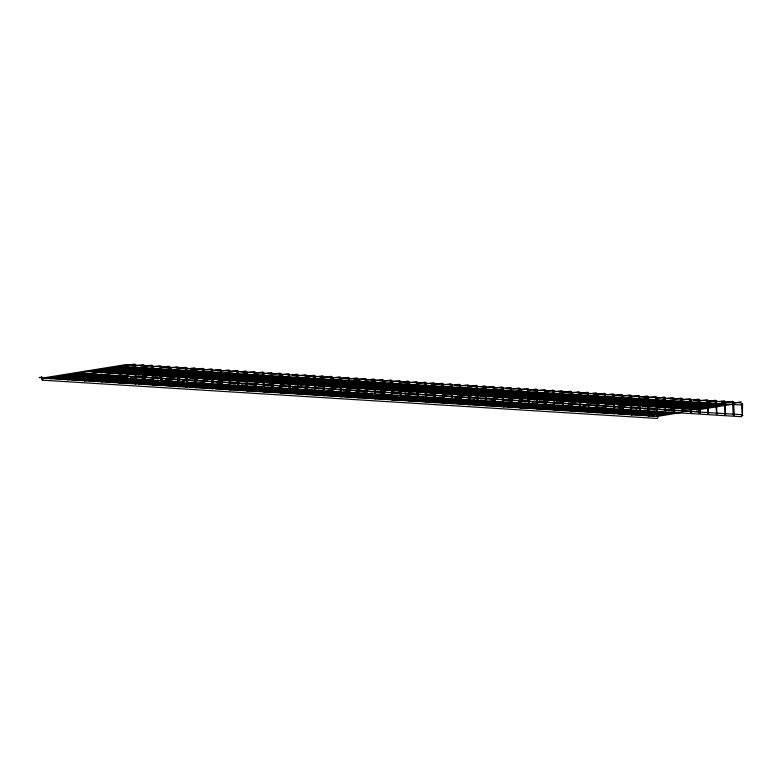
<?xml version="1.0" encoding="UTF-8"?>
<svg xmlns="http://www.w3.org/2000/svg" width="782" height="782" viewBox="0 0 782 782"><rect width="100%" height="100%" fill="white"/><g stroke="black" fill="none" stroke-linecap="round" stroke-linejoin="round"><path stroke-width="1.17" d="M101.875 381.753L101.289 380.99L101.601 381.89L126.84 377.823M127.505 383.356L126.919 382.584L127.222 383.483L151.268 379.612M153.135 384.949L152.549 384.177L152.852 385.076L176.898 381.205M230.016 389.729L229.703 388.83L229.449 389.7M341.069 396.64L340.483 395.878L340.786 396.777L364.832 392.906M366.69 398.233L366.103 397.471L366.416 398.37L390.453 394.499M392.32 399.827L391.733 399.064L392.046 399.964L416.083 396.093M443.58 403.023L443.267 402.114L443.013 402.984M554.624 409.934L554.321 409.025L554.067 409.895M580.254 411.528L579.667 410.755L579.98 411.664L604.017 407.784M605.884 413.121L605.297 412.349L605.6 413.258L629.647 409.387M136.058 383.933L42.277 378.097L41.632 379.241L42.336 380.169L657.398 418.438L658.033 417.295L657.33 416.366L617.145 413.864M42.336 380.169L42.971 379.026L42.277 378.097M84.173 373.425L84.808 372.281L84.104 371.352L83.469 372.496L84.173 373.425L253.466 383.962M125.941 364.617L125.306 365.761L126 366.69L741.062 404.968L741.698 403.815L741.004 402.886L125.941 364.617L126.635 365.546L126 366.69M126.293 376.357L125.658 377.501L126.352 378.429L741.414 416.708L742.05 415.565L741.346 414.636L126.293 376.357L126.987 377.286L126.352 378.429M698.707 410.012L699.167 409.631L699.861 410.56L699.225 411.703L683.39 410.716M41.798 378.165L41.769 377.129L41.798 378.165L126.41 364.539M84.026 372.232L49.931 378.156L50.341 378.703L85.199 373.082M85.346 373.933L58.474 378.693L58.885 379.231L94.945 373.425M96.294 374.07L67.017 379.221L67.428 379.769L102.286 374.148M67.428 379.769L67.399 378.732M103.635 374.803L75.551 379.749L75.971 380.296L109.627 374.871M75.971 380.296L75.942 379.26M110.966 375.526L84.094 380.287L84.515 380.824L120.575 375.018M84.515 380.824L84.485 379.788M121.924 375.673L92.638 380.814L93.058 381.362L126.713 375.937M93.058 381.362L93.029 380.326M125.765 378.869L109.724 381.88L110.145 382.427L134.181 378.547M134.299 379.397L118.268 382.408L118.688 382.955L143.927 378.889M152.588 380.267L135.354 383.473L135.765 384.021L158.609 380.335M158.726 381.186L143.898 384.011L144.308 384.548L169.557 380.482M178.218 381.86L160.984 385.067L161.395 385.614L184.229 381.929M184.357 382.779L169.518 385.604L169.938 386.142L195.177 382.075M196.507 382.73L178.061 386.132L178.482 386.679L202.518 382.799M178.482 386.679L178.452 385.643M203.848 383.454L186.605 386.66L187.025 387.207L209.859 383.532M211.189 384.177L195.148 387.198L195.568 387.735L222.01 383.483M222.137 384.324L203.691 387.725L204.112 388.273L228.149 384.402M204.112 388.273L204.073 387.237M229.478 385.047L212.235 388.263L212.655 388.801L235.49 385.125M236.809 385.78L220.778 388.791L221.189 389.338L246.438 385.272M221.189 389.338L221.159 388.292M256.31 386.455L237.865 389.856L238.275 390.394L261.12 386.719M262.439 387.373L246.408 390.384L246.819 390.932L272.068 386.865M272.185 387.706L254.952 390.912L255.362 391.459L280.601 387.393M255.362 391.459L255.333 390.423M281.931 388.048L263.485 391.45L263.905 391.987L286.74 388.312M288.069 388.967L272.028 391.978L272.449 392.525L297.688 388.459M297.815 389.299L280.572 392.515L280.992 393.053L306.231 388.986M280.992 393.053L280.963 392.017M307.561 389.641L289.115 393.043L289.536 393.59L312.37 389.905M289.536 393.59L289.506 392.554M313.699 390.56L297.659 393.571L298.079 394.118L322.116 390.247M322.243 391.088L306.202 394.108L306.622 394.646L331.861 390.58M306.622 394.646L306.583 393.61M333.191 391.235L314.745 394.636L315.156 395.184L339.202 391.313M315.156 395.184L315.126 394.148M339.32 392.153L323.289 395.174L323.699 395.712L347.746 391.841M347.863 392.691L331.832 395.702L332.242 396.239L357.491 392.183M332.242 396.239L332.213 395.203M366.152 393.551L348.919 396.767L349.329 397.305L372.173 393.629M372.291 394.48L357.452 397.295L357.873 397.843L383.112 393.776M391.782 395.154L374.539 398.361L374.959 398.898L397.794 395.223M397.921 396.073L383.082 398.888L383.503 399.436L408.742 395.369M417.412 396.748L400.169 399.954L400.589 400.501L423.424 396.816M424.743 397.471L408.712 400.482L409.133 401.029L435.574 396.767M435.701 397.618L417.256 401.019L417.666 401.557L441.713 397.686M417.666 401.557L417.637 400.521M444.244 398.146L425.799 401.547L426.21 402.095L449.054 398.409M426.21 402.095L426.18 401.058M450.373 399.064L434.342 402.085L434.753 402.622L461.204 398.361M434.753 402.622L434.724 401.586M469.865 399.739L451.429 403.141L451.84 403.688L474.674 400.003M476.003 400.658L459.963 403.678L460.383 404.216L485.622 400.149M485.749 401L468.506 404.206L468.926 404.753L494.165 400.687M468.926 404.753L468.897 403.717M495.495 401.332L477.049 404.734L477.47 405.281L500.304 401.606M502.836 402.065L485.593 405.272L486.013 405.809L511.252 401.743M511.379 402.593L494.517 405.311L494.263 406.171M521.125 402.935L502.679 406.337L503.1 406.875L525.934 403.199M528.466 403.659L511.223 406.865L511.633 407.412L535.68 403.532M535.797 404.382L519.766 407.393L520.177 407.94L545.425 403.874M520.177 407.94L520.147 406.904M546.755 404.529L528.309 407.93L528.72 408.468L552.766 404.597M528.72 408.468L528.691 407.432M554.086 405.252L536.853 408.458L537.263 409.006L561.31 405.135M537.263 409.006L537.234 407.969M561.427 405.975L545.396 408.986L545.807 409.533L571.046 405.467M545.807 409.533L545.777 408.497M579.716 406.845L562.473 410.051L562.893 410.599L585.728 406.914M585.855 407.764L571.016 410.589L571.437 411.127L596.676 407.06M571.437 411.127L571.407 410.091M605.346 408.439L588.103 411.645L588.523 412.192L611.358 408.517M612.687 409.162L596.646 412.182L597.067 412.72L622.306 408.654M630.966 410.032L613.733 413.248L614.144 413.786L636.988 410.11M638.308 410.765L622.277 413.776L622.687 414.313L647.936 410.257M649.256 410.902L630.82 414.304L631.23 414.851L655.277 410.98M631.23 414.851L631.201 413.815M657.799 411.44L639.363 414.841L639.774 415.379L662.608 411.703M663.938 412.358L647.897 415.369L648.317 415.916L674.758 411.655M648.317 415.916L648.288 414.88M674.886 412.495L656.44 415.897L656.86 416.444L680.897 412.573M656.86 416.444L656.831 415.408M126.449 365.477L126.801 377.256L127.837 377.217L127.486 365.292M127.837 377.217L126.801 377.256M132.08 365.536L134.963 365.38L135.345 377.784L136.381 377.745L135.667 364.647L134.582 364.089L128.571 365.057M136.381 377.745L135.345 377.784M140.623 366.064L143.507 365.908L143.888 378.322L144.924 378.283L144.211 365.174L143.126 364.627L137.104 365.595M151.571 366.211L152.431 378.85L153.468 378.811L152.754 365.712L151.669 365.155L144.445 366.318M153.468 378.811L152.431 378.85M160.115 366.738L160.975 379.387L161.894 379.387L161.287 366.24L160.212 365.683L154.191 366.65M166.253 367.657L169.137 367.501L169.518 379.915L170.554 379.876L169.831 366.768L168.756 366.22L162.734 367.188M170.554 379.876L169.518 379.915M177.201 367.804L178.061 380.443L179.098 380.404L178.374 367.305L177.299 366.748L170.075 367.911M179.098 380.404L178.061 380.443M185.735 368.342L186.605 380.981L187.641 380.942L186.918 367.833L185.842 367.276L178.619 368.439M187.641 380.942L186.605 380.981M190.671 369.446L194.767 369.094L195.138 381.508L196.184 381.469L195.461 368.371L194.386 367.814L188.364 368.781M202.821 369.397L203.682 382.036L204.601 382.046L204.004 368.899L202.929 368.342L195.705 369.505M211.365 369.935L212.225 382.574L213.271 382.535L212.548 369.427L211.472 368.879L204.249 370.042M213.271 382.535L212.225 382.574M217.504 370.854L220.387 370.688L220.768 383.102L221.805 383.063L221.091 369.964L220.006 369.407L215.197 370.179M228.452 371L229.312 383.639L230.348 383.591L229.634 370.492L228.549 369.935L221.326 371.098M230.348 383.591L229.312 383.639M236.995 371.528L237.855 384.167L238.774 384.167L238.178 371.03L237.093 370.473L229.869 371.636M243.134 372.447L246.017 372.291L246.398 384.695L247.317 384.705L246.721 371.558L245.636 371L240.827 371.773M254.082 372.594L254.942 385.233L255.978 385.194L255.255 372.085L254.179 371.528L246.956 372.701M255.978 385.194L254.942 385.233M262.625 373.122L263.485 385.761L264.521 385.722L263.798 372.623L262.723 372.066L255.499 373.229M264.521 385.722L263.485 385.761M268.764 374.04L271.647 373.884L272.028 386.298L273.065 386.249L272.341 373.151L271.266 372.594L266.447 373.376M273.065 386.249L272.028 386.298M279.702 374.187L280.572 386.826L281.491 386.826L280.885 373.679L279.809 373.131L273.788 374.099M288.245 374.715L289.105 387.354L290.151 387.315L289.428 374.216L288.353 373.659L279.927 375.018M290.151 387.315L289.105 387.354M294.384 375.634L297.268 375.477L297.649 387.892L298.695 387.852L297.971 374.744L296.896 374.187L292.077 374.969M298.695 387.852L297.649 387.892M305.332 375.78L306.192 388.419L307.238 388.38L306.515 375.282L305.439 374.725L299.418 375.692M307.238 388.38L306.192 388.419M313.875 376.308L314.735 388.947L315.772 388.908L315.058 375.81L313.983 375.252L306.759 376.416M320.014 377.227L322.898 377.071L323.279 389.485L324.198 389.485L323.601 376.338L322.516 375.79L316.505 376.758M330.962 377.374L331.822 390.013L332.858 389.974L332.145 376.875L331.06 376.318L325.048 377.286M332.858 389.974L331.822 390.013M339.505 377.911L340.365 390.55L341.402 390.501L340.688 377.403L339.603 376.846L332.379 378.009M345.644 378.82L348.528 378.664L348.909 391.078L349.945 391.039L349.222 377.941L348.146 377.383L342.125 378.351M349.945 391.039L348.909 391.078M354.187 379.358L357.071 379.202L357.452 391.606L358.488 391.567L357.765 378.468L356.69 377.911L350.668 378.879M358.488 391.567L357.452 391.606M365.135 379.505L365.996 392.144L366.914 392.144L366.308 378.996L365.233 378.439L358.009 379.602M371.274 380.423L374.158 380.257L374.539 392.672L375.575 392.632L374.852 379.534L373.776 378.977L366.553 380.14M375.575 392.632L374.539 392.672M379.808 380.951L382.701 380.795L383.082 393.209L384.118 393.16L383.395 380.062L382.32 379.505L376.298 380.472M384.118 393.16L383.082 393.209M390.756 381.098L391.616 393.737L392.662 393.698L391.938 380.59L390.863 380.042L383.639 381.205M392.662 393.698L391.616 393.737M399.299 381.626L400.159 394.265L401.205 394.226L400.482 381.127L399.407 380.57L392.183 381.733M401.205 394.226L400.159 394.265M404.235 382.74L408.321 382.388L408.703 394.802L409.739 394.754L409.025 381.655L407.95 381.098L401.928 382.075M416.386 382.691L417.246 395.33L418.282 395.291L417.568 382.193L416.483 381.636L409.26 382.799M424.929 383.219L425.789 395.858L426.825 395.819L426.112 382.721L425.027 382.163L416.601 383.522M426.825 395.819L425.789 395.858M431.068 384.138L433.951 383.982L434.333 396.396L435.369 396.357L434.655 383.248L433.57 382.701L427.549 383.669M442.016 384.285L442.876 396.924L443.795 396.933L443.189 383.786L442.113 383.229L434.89 384.392M450.559 384.812L451.419 397.461L452.338 397.461L451.732 384.314L450.657 383.757L443.433 384.92M456.698 385.731L459.581 385.575L459.963 397.989L460.999 397.95L460.275 384.842L459.2 384.294L454.381 385.067M460.999 397.95L459.963 397.989M467.636 385.878L468.506 398.517L469.542 398.478L468.819 385.379L467.744 384.822L460.52 385.985M469.542 398.478L468.506 398.517M476.179 386.416L477.049 399.055L478.085 399.016L477.362 385.907L476.287 385.35L469.063 386.513M478.085 399.016L477.049 399.055M482.318 387.334L485.211 387.168L485.583 399.582L486.512 399.592L485.905 386.445L484.83 385.888L480.011 386.66M493.266 387.471L494.126 400.11L495.172 400.071L494.449 386.973L493.374 386.416L487.352 387.383M495.172 400.071L494.126 400.11M501.809 388.009L502.67 400.648L503.706 400.609L502.992 387.501L501.917 386.953L493.481 388.302M503.706 400.609L502.67 400.648M507.948 388.928L510.832 388.762L511.682 401.098M505.641 388.253L510.451 387.481L511.536 388.038L511.78 401.215M518.896 389.074L520.226 401.635M512.982 388.986L518.994 388.009L520.079 388.566L520.323 401.743M527.439 389.602L528.3 402.241L529.336 402.202L528.622 389.104L527.537 388.546L519.111 389.905M529.336 402.202L528.3 402.241M533.578 390.521L536.462 390.365L537.312 402.701M530.059 390.042L536.081 389.074L537.166 389.632L537.41 402.808M544.526 390.668L545.856 403.229M538.602 390.58L544.624 389.602L545.699 390.159L545.953 403.336M553.069 391.195L554.399 403.756M545.944 391.303L553.167 390.14L554.243 390.697L554.497 403.874M559.208 392.114L562.092 391.958L562.942 404.294M555.689 391.635L561.711 390.668L562.786 391.225L563.04 404.402M567.742 392.642L570.635 392.486L571.016 404.9L571.935 404.9L571.329 391.753L570.254 391.205L564.233 392.173M578.69 392.789L580.029 405.359M571.574 392.896L578.797 391.733L579.873 392.29L580.117 405.467M584.828 393.708L587.712 393.551L588.572 405.887M580.117 393.424L587.341 392.261L588.416 392.818L588.66 405.995M593.372 394.245L596.255 394.079L597.116 406.415M589.863 393.766L595.884 392.799L596.959 393.356L597.204 406.532M604.32 394.382L605.649 406.953M597.204 394.49L604.427 393.326L605.503 393.884L605.747 407.06M612.863 394.92L613.723 407.559L614.642 407.559L614.046 394.411L612.961 393.864L606.949 394.832M619.002 395.839L621.886 395.672L622.736 408.008M615.493 395.36L621.504 394.392L622.589 394.949L622.834 408.126M629.95 395.985L631.279 408.546M622.824 396.083L630.048 394.92L631.133 395.477L631.377 408.654M638.493 396.513L639.823 409.074M631.367 396.621L638.591 395.457L639.666 396.015L639.92 409.191M643.43 397.627L647.516 397.276L647.897 409.68L648.933 409.641L648.21 396.542L647.134 395.985L641.113 396.953M655.58 397.579L656.44 410.218L657.359 410.218L656.753 397.07L655.678 396.513L648.454 397.676M664.114 398.106L665.453 410.667M656.997 398.214L664.221 397.051L665.296 397.608L665.55 410.785M670.252 399.025L673.146 398.869L673.996 411.205M667.945 398.361L672.764 397.579L673.84 398.136L674.084 411.312M681.2 399.172L682.539 411.733M674.084 399.279L681.308 398.116L682.383 398.664L682.627 411.85M689.744 399.7L690.604 412.339L691.523 412.349L690.926 399.201L689.851 398.644L682.627 399.807M695.882 400.619L698.766 400.462L699.147 412.876L700.183 412.828L699.47 399.729L698.394 399.172L693.575 399.954M700.183 412.828L699.147 412.876M706.83 400.765L708.16 413.326M699.704 400.873L706.928 399.71L708.013 400.267L708.257 413.443M715.374 401.293L716.703 413.864M708.248 401.401L715.471 400.237L716.556 400.795L716.801 413.971M721.512 402.212L724.396 402.056L725.246 414.392M719.205 401.547L724.015 400.775L725.1 401.322L725.344 414.499M732.46 402.359L733.321 414.998L734.239 415.007L733.633 401.86L732.558 401.303L726.537 402.271M741.512 403.756L742.333 415.457M742.548 403.571L742.431 415.565M41.769 377.129L39.1 377.559L50.058 378.244M86.431 371.851L126.156 365.448M92.413 371.929L127.27 366.308M93.772 372.574L128.678 366.953M100.956 372.457L134.612 367.032M104.72 372.721L136.019 367.677M107.095 373.376L145.56 367.178M112.061 373.444L146.967 367.814M116.841 373.718L152.901 367.902M119.392 374.167L154.308 368.547M126.586 374.05L160.242 368.635M129.138 374.51L160.447 369.466M133.927 374.774L171.19 368.772M101.572 380.854L126.85 376.787M137.681 375.037L171.395 369.603M130.447 377.247L134.054 376.66M142.471 375.311L177.328 369.69M145.022 375.761L179.938 370.14M141.395 377.393L146.205 376.611M152.207 375.643L185.872 370.228M142.735 378.038L147.544 377.266M154.768 376.103L186.067 371.059M159.548 376.367L196.81 370.365M127.192 382.447L145.256 379.544M164.513 376.435L197.025 371.206M157.28 378.644L159.684 378.253M166.889 377.1L204.151 371.098M170.652 377.354L205.568 371.733M165.823 379.172L173.027 378.019M177.837 377.237L211.492 371.821M168.355 379.632L171.972 379.055M179.195 377.892L212.9 372.457M185.178 377.97L221.238 372.154M152.822 384.04L172.089 380.942M178.1 379.974L180.515 379.583M190.143 378.029L221.443 372.994M182.9 380.238L185.305 379.857M192.519 378.693L229.781 372.691M196.282 378.947L232.391 373.131M191.443 380.775L197.455 379.808M204.669 378.644L237.122 373.415M193.985 381.225L197.602 380.648M204.825 379.485L238.53 374.05M210.808 379.563L246.868 373.757M204.933 381.372L207.347 380.981M215.773 379.632L247.073 374.588M218.149 380.287L256.613 374.089M223.114 380.355L258.021 374.725M217.073 382.369L220.68 381.782M229.097 380.433L262.752 375.008M229.243 381.274L264.16 375.653M236.438 381.157L271.295 375.536M230.563 382.965L232.968 382.584M241.394 381.225L271.501 376.377M243.779 381.88L282.243 375.683M248.735 381.948L283.651 376.328M241.501 384.158L246.31 383.385M254.717 382.027L288.372 376.601M254.873 382.867L288.578 377.442M254.854 383.913L257.249 383.522M262.058 382.75L296.916 377.139M229.703 388.83L246.555 386.113M254.991 384.754L258.598 384.177M267.024 382.818L297.121 377.97M229.732 389.866L253.779 385.995M269.399 383.473L307.864 377.276M274.365 383.542L309.281 377.921M267.121 385.751L271.931 384.979M280.347 383.62L315.205 378.009M281.706 384.265L316.612 378.644M279.272 385.702L282.879 385.115M287.688 384.343L322.546 378.732M279.409 386.543L284.228 385.77M292.654 384.412L323.953 379.368M295.029 385.067L333.494 378.879M299.995 385.135L334.901 379.514M292.751 387.344L297.561 386.572M307.179 385.018L340.835 379.602M307.326 385.858L342.242 380.238M304.902 387.295L308.509 386.719M315.723 385.555L348.176 380.326M305.039 388.136L309.858 387.364M318.284 386.005L349.583 380.961M320.659 386.67L359.124 380.472M325.615 386.728L360.531 381.108M318.382 388.937L321.988 388.361M330.405 387.002L366.465 381.196M332.956 387.461L367.872 381.831M329.33 389.084L334.139 388.312M340.15 387.344L373.806 381.919M330.669 389.739L335.478 388.957M342.702 387.794L375.213 382.554M346.279 388.263L384.744 382.066M351.245 388.331L384.959 382.897M344.012 390.531L348.821 389.759M354.823 388.791L390.883 382.985M358.586 389.055L393.502 383.424M354.96 390.677L359.759 389.905M365.771 388.937L399.426 383.512M356.289 391.332L361.108 390.55M368.332 389.387L399.631 384.343M373.112 389.661L409.172 383.854M340.757 395.741L358.811 392.828M376.875 389.925L408.175 384.881M370.834 391.938L373.239 391.547M380.453 390.384L417.715 384.382M384.216 390.648L419.123 385.027M379.378 392.466L385.389 391.499M391.401 390.531L425.056 385.106M381.919 392.926L385.536 392.339M392.76 391.176L425.261 385.946M398.742 391.254L434.802 385.448M366.387 397.334L385.643 394.236M391.665 393.258L394.079 392.877M403.708 391.323L433.805 386.474M396.464 393.532L398.869 393.141M404.88 392.173L443.345 385.976M409.836 392.241L444.753 386.621M405.008 394.06L411.019 393.092M418.233 391.929L450.686 386.709M407.549 394.519L411.156 393.933M418.38 392.769L452.094 387.344M424.372 392.847L460.432 387.041M392.017 398.928L410.071 396.024M418.497 394.666L420.902 394.275M429.338 392.916L460.637 387.872M431.713 393.581L468.975 387.569M436.669 393.639L471.585 388.019M430.638 395.653L434.245 395.076M443.853 393.522L476.316 388.302M444.01 394.372L477.724 388.937M449.992 394.441L486.052 388.634M444.127 396.259L446.532 395.868M454.958 394.509L486.257 389.465M457.333 395.174L495.798 388.977M462.299 395.242L497.215 389.612M455.065 397.442L459.865 396.67M468.281 395.311L501.936 389.895M468.438 396.161L502.142 390.726M468.408 397.197L470.813 396.816M475.622 396.044L510.48 390.423M443.267 402.114L461.321 399.211M468.545 398.048L472.162 397.461M480.588 396.103L510.685 391.254M443.296 403.15L467.333 399.279M482.963 396.767L521.428 390.57M487.929 396.836L522.835 391.205M480.686 399.035L485.495 398.263M493.911 396.914L528.769 391.293M495.27 397.559L527.772 392.32M492.836 398.986L496.443 398.409M501.252 397.637L536.11 392.017M492.973 399.837L497.792 399.055M506.218 397.706L536.315 392.857M508.593 398.361L547.058 392.163M513.549 398.429L548.465 392.799M506.316 400.638L512.327 399.67M518.339 398.703L554.399 392.887M520.89 399.152L555.807 393.532M518.466 400.589L522.073 400.003M529.287 398.84L560.538 393.805M518.603 401.43L523.412 400.658M531.838 399.299L563.148 394.255M519.795 402.28L494.556 406.347L494.517 405.311M534.223 399.954L572.678 393.757M539.179 400.022L574.096 394.402M531.946 402.231L536.755 401.459M543.959 400.296L580.019 394.48M546.52 400.746L581.437 395.125M542.894 402.378L547.693 401.596M554.907 400.433L587.36 395.213M544.223 403.023L549.042 402.251M556.266 401.088L588.768 395.848M559.844 401.547L598.308 395.35M564.809 401.616L598.513 396.191M557.566 403.825L562.375 403.053M568.387 402.085L605.649 396.083M572.15 402.339L607.057 396.718M568.514 403.971L573.323 403.189M579.335 402.222L612.99 396.806M569.853 404.617L574.672 403.844M581.896 402.681L613.196 397.637M586.676 402.955L621.534 397.334M554.321 409.025L572.375 406.122M590.439 403.209L621.739 398.165M554.35 410.061L578.387 406.19M583.196 405.418L586.803 404.841M594.017 403.678L631.279 397.676M597.771 403.932L632.687 398.312M594.144 405.565L598.953 404.793M604.965 403.825L638.62 398.4M595.483 406.21L599.09 405.633M606.314 404.47L638.826 399.231M612.306 404.548L648.366 398.732M579.951 410.628L599.207 407.52M617.272 404.617L647.369 399.768M610.028 406.816L612.433 406.435M618.445 405.467L656.909 399.27M623.401 405.535L658.317 399.905M618.572 407.354L624.583 406.386M630.585 405.418L664.25 399.993M621.113 407.813L624.72 407.227M631.944 406.063L665.658 400.628M637.926 406.141L673.986 400.335M605.571 412.222L623.635 409.309M642.892 406.21L674.201 401.166M645.267 406.865L682.53 400.863M649.031 407.129L685.149 401.313M644.202 408.947L647.799 408.36M657.418 406.816L689.871 401.586M657.574 407.657L691.278 402.231M663.556 407.735L699.616 401.928M657.691 409.543L660.096 409.162M668.522 407.803L699.822 402.759M670.897 408.458L709.362 402.261M675.863 408.527L710.77 402.906M668.62 410.736L673.429 409.964M681.845 408.605L715.501 403.18M681.992 409.445L716.908 403.825M689.186 409.328L724.044 403.717M683.312 411.146L685.726 410.755M694.152 409.397L724.249 404.548M732.675 403.189L741.101 401.831M696.527 410.051L734.992 403.864M161.444 379.309L162.011 379.338M161.542 379.417L160.975 379.387M195.617 381.43L196.184 381.469M195.705 381.548L195.138 381.508M204.161 381.968L204.728 381.997M204.249 382.075L203.682 382.036M238.324 384.089L238.891 384.128M238.422 384.206L237.855 384.167M246.868 384.627L247.435 384.656M246.965 384.734L246.398 384.695M281.041 386.748L281.608 386.787M281.139 386.865L280.572 386.826M323.748 389.407L324.315 389.446M323.846 389.514L323.279 389.485M366.465 392.065L367.032 392.105M366.562 392.173L365.996 392.144M409.182 394.724L409.739 394.754M409.269 394.832L408.703 394.802M443.345 396.845L443.912 396.885M443.443 396.963L442.876 396.924M451.888 397.383L452.455 397.412M451.986 397.491L451.419 397.461M486.062 399.504L486.629 399.543M486.15 399.622L485.583 399.582M85.326 371.43L135.257 374.539M137.7 374.686L160.838 376.132M163.272 376.279L186.409 377.726M188.853 377.872L211.99 379.309M214.424 379.466L297.248 384.617M299.682 384.773L322.819 386.21M325.263 386.367L348.401 387.804M350.835 387.95L373.972 389.397M376.416 389.544L613.909 404.323M616.343 404.48L639.49 405.917M641.924 406.063L699.167 409.631M255.9 384.118L680.956 410.57M53.714 378.478L75.639 379.837M79.295 380.062L101.21 381.43M104.866 381.655L126.792 383.024M130.447 383.248L135.315 383.551M137.749 383.708L152.373 384.617M154.807 384.764L160.897 385.145M163.33 385.291L187.69 386.807M190.124 386.963L212.049 388.322M215.705 388.556L237.62 389.915M241.276 390.15L264.414 391.587M266.858 391.733L289.995 393.18M292.429 393.326L315.576 394.773M319.222 394.998L341.148 396.357M343.581 396.513L349.671 396.894L349.3 396.269M352.105 397.041L366.729 397.95M369.163 398.106L375.252 398.478M377.686 398.634L400.824 400.071M403.268 400.228L426.405 401.665M428.839 401.821L451.976 403.258M454.42 403.404L477.558 404.851M479.992 404.998L503.139 406.445M506.785 406.669L528.71 408.028M532.366 408.263L537.234 408.566M539.668 408.712L554.291 409.621M556.725 409.778L562.815 410.149M565.249 410.306L579.863 411.215M582.297 411.371L588.387 411.743M590.83 411.899L613.968 413.336M616.402 413.492L639.539 414.929M641.983 415.076L654.163 415.838M138.492 384.079L161.63 385.526M164.064 385.673L187.211 387.11M189.645 387.266L212.782 388.703M215.216 388.859L614.701 413.717M742.9 415.486L741.864 415.535M734.357 414.959L733.321 414.998M725.813 414.431L724.777 414.47M717.27 413.893L716.234 413.932M708.727 413.365L707.69 413.404M691.65 412.3L690.604 412.339M683.106 411.772L682.06 411.811M674.563 411.234L673.517 411.283M666.02 410.706L664.983 410.745M657.476 410.179L656.44 410.218M648.933 409.641L647.897 409.68M640.39 409.113L639.353 409.152M631.846 408.575L630.81 408.624M623.303 408.048L622.267 408.087M614.76 407.52L613.723 407.559M606.216 406.982L605.18 407.021M597.683 406.454L596.637 406.493M589.139 405.926L588.093 405.966M580.596 405.389L579.55 405.428M572.053 404.861L571.016 404.9M563.509 404.323L562.473 404.372M554.966 403.795L553.93 403.835M546.423 403.268L545.386 403.307M537.879 402.73L536.843 402.769M520.792 401.665L519.756 401.713M512.249 401.137L511.213 401.176M435.369 396.357L434.333 396.396M418.282 395.291L417.246 395.33M341.402 390.501L340.365 390.55M315.772 388.908L314.735 388.947M221.805 383.063L220.768 383.102M144.924 378.283L143.888 378.322M699.225 411.703L698.531 410.775M639.744 414.343L640.155 414.89M614.114 412.749L614.535 413.297M588.484 411.156L588.905 411.694M562.864 409.563L563.275 410.1M511.604 406.366L512.024 406.914M503.061 405.838L503.481 406.386M485.984 404.773L486.394 405.32M477.44 404.245L477.851 404.793M460.354 403.18L460.764 403.727M451.81 402.652L452.221 403.189M400.55 399.465L400.971 400.003M374.93 397.862L375.34 398.409M323.67 394.675L324.09 395.223M298.05 393.082L298.46 393.62M272.419 391.489L272.83 392.026M263.876 390.951L264.287 391.499M246.789 389.895L247.21 390.433M238.246 389.358L238.666 389.905M212.616 387.764L213.036 388.312M195.539 386.699L195.95 387.246M186.996 386.171L187.406 386.719M161.366 384.578L161.776 385.115M135.736 382.985L136.156 383.522M110.106 381.391L110.526 381.929M58.855 378.195L59.276 378.742M50.312 377.667L50.732 378.205"/></g></svg>
